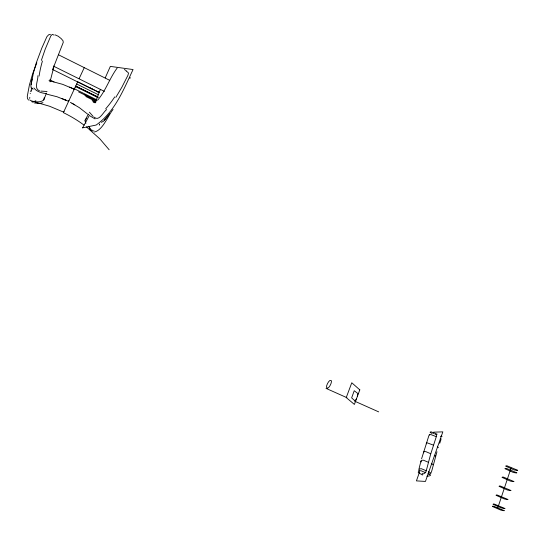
<?xml version="1.0" encoding="UTF-8"?>
<svg xmlns="http://www.w3.org/2000/svg" width="545" height="545" viewBox="0 0 545 545"><rect width="100%" height="100%" fill="white"/><g stroke="black" fill="none" stroke-linecap="round" stroke-linejoin="round"><path stroke-width="0.82" d="M99.497 124.464L99.463 123.947M88.44 114.13L89.326 115.54L95.041 118.905M422.171 473.244L422.45 474.136L424.037 473.619L425.386 472.597L426.17 471.118L430.632 454.257L436.586 435.802L436.477 434.556L435.053 434.263M29.689 98.441L29.798 97.371M44.179 97.841C44.567 103.625 32.094 102.085 29.696 99.953M30.227 93.645L30.275 93.297M37.884 75.721C38.327 80.306 33.49 88.617 39.506 90.811M50.467 34.321L48.648 34.791L46.87 36.726L41.767 48.192L36.229 62.988L33.483 72.669L30.874 85.701L31.174 87.874L33.102 89.271M32.073 79.079L31.045 84.632M50.024 81.832L54.187 65.591L63.268 42.367L63.009 40.752L61.163 38.586L58.226 36.242L55.106 34.866M431.402 472.215L436.974 451.744M418.982 468.918L420.978 461.036M421.578 458.822L428.956 435.414M41.345 60.413L45.242 49.111L50.821 35.909L52.259 34.403L54.125 35.084M99.463 124.71L99.279 125.2M497.612 508.356L511.04 468.094M439.726 443.296L440.932 439.747M30.888 91.029L31.923 88.004M129.921 78.425L130.228 77.553M419.514 472.093L416.421 480.881L425.447 481.439L442.84 431.865L433.602 432.165L433.037 433.766M357.309 396.576L357.867 393.558L354.236 390.717L351.648 397.877L355.102 400.997L356.614 398.443M43.736 100.069L46.434 93.127M97.371 97.078L100.409 89.4M36.842 62.804L32.816 73.275L29.416 84.931L27.277 96.329L27.441 98.434L28.504 100.089M52.477 69.746L53.982 66.136M105.226 77.887L110.342 66.388L133.055 69.549C123.558 89.639 114.995 111.698 96.145 125.043L82.588 127.864M88.195 114.423L84.918 120.677L85.912 123.293M79.175 78.562L84.25 67.628M35.33 102.085L49.629 106.261L63.622 112.127L68.725 101.125M46.863 94.183L57.014 96.737L68.595 101.35L74.243 89.182L62.586 84.325L49.002 80.66M74.038 89.632L74.236 89.189L69.637 87.077M74.052 89.659L75.639 86.233L98.086 97.31M68.622 101.302L68.949 100.6M63.969 111.378L63.629 112.113M75.19 87.2L77.703 81.798L99.565 92.616M85.095 120.179L86.485 118.435M113.06 109.45C107.862 115.819 102.964 130.085 94.428 132.019M115.86 97.351L121.821 87.309L127.98 75.224L128.504 73.023L127.298 71.838M30.745 91.546L31.481 90.838M97.582 100.266C105.764 90.817 109.749 77.942 117.127 68.105M101.356 122.318L103.577 121.194L109.654 113.673M104.258 120.391L107.726 116.146M106.684 109.531C103.141 111.998 99.231 121.78 94.224 117.202M46.196 93.508C42.19 93.393 36.27 91.444 33.879 87.963M92.037 130.071C89.973 131.89 89.605 127.993 89.475 126.692M94.026 130.882C91.274 132.06 90.027 127.482 88.249 126.242M35.875 100.689L32.945 102.188L31.719 101.704M433.009 464.817L433.125 464.476L431.279 463.577M42.966 102.678L39.015 103.57L34.233 102.889M429.773 473.864L429.099 474.034M435.162 456.26L435.612 456.022L434.242 455.293M47.047 91.505L40.889 91.083M327.749 388.115C329.664 387.781 333.642 379.088 330.011 380.417C328.097 381.343 324.97 387.829 327.347 388.176M437.88 447.568L438.303 447.411L437.369 446.9M37.476 103.523L38.436 103.577M440.592 436.518L440.878 436.538A14.892 2.555 19.9 0 0 441.654 436.552L442.07 436.47L441.123 435.952M126.215 71.531L126.808 71.674M53.369 66.081L104.429 91.397M62.048 98.597L66.742 100.552L65.032 99.83M422.504 475.042L418.41 472.604A3.869 1.492 13.3 0 1 418.247 472.059L418.805 471.316A15.028 5.777 13.1 0 1 419.555 470.88L420.931 470.703L425.829 472.747M426.272 470.764L421.38 468.714L420.004 468.864A15.015 5.579 13.6 0 0 419.262 469.279L418.71 469.988A3.869 1.444 13.8 0 0 418.88 470.526L419.398 471.057M428.343 462.283L423.479 460.212L422.137 460.266A14.967 4.721 15.4 0 0 421.421 460.573L420.904 461.152A3.856 1.219 15.6 0 0 421.087 461.622L421.387 461.935M428.459 471.725L431.068 472.971L430.666 473.516A15.049 5.634 13.8 0 1 430.325 473.659M428.023 473.707L430.632 474.961L430.223 475.526A15.062 5.832 13.4 0 1 429.324 475.901L427.77 476.201A3.869 1.492 13.3 0 1 426.912 476.187M430.741 453.74L425.89 451.655L424.589 451.594A14.926 3.835 17.2 0 0 423.901 451.805L423.424 452.241A3.849 0.988 17.3 0 0 423.622 452.65L423.758 452.786M433.439 445.142L427.341 442.887A14.899 3.025 18.8 0 0 426.687 443.003L426.251 443.323A3.835 0.783 18.9 0 0 426.463 443.671L426.606 443.787M436.334 436.674L430.271 434.351A14.872 2.541 19.7 0 0 429.637 434.406L429.228 434.651A3.829 0.654 19.8 0 0 429.453 434.965L429.773 435.21M326.019 388.367L346.927 397.7M354.672 401.161L378.68 411.877M437.206 434.188L431.149 431.858A14.865 2.527 19.8 0 0 430.523 431.913L430.107 432.158A3.829 0.654 19.9 0 0 430.332 432.464L431.953 433.439M440.251 438.439L441.198 438.957L440.782 439.045A14.899 2.568 19.9 0 1 440.592 439.045M97.957 97.221L92.405 94.503M97.834 97.48L75.523 86.492M96.772 99.803L74.44 88.821M96.097 100.505L84.727 94.919M97.848 96.928L75.735 86.028M96.009 101.527L85.749 96.485M98.454 94.762L76.675 84.005M95.818 102.399L92.125 100.587M95.634 102.705L93.113 101.465M93.168 101.976L94.667 102.712M97.616 91.649L99.176 92.418M97.521 91.751L99.313 92.555M78.548 91.88L96.52 100.723M88.903 87.343L97.746 91.785M92.582 89.312L52.708 69.542M49.752 79.829L54.03 81.941M58.479 54.773L109.695 80.333M124.342 69.494L126.379 70.755M70.38 102.337L79.332 107.644L87.527 114.028M71.988 103.23L74.788 104.824M84.08 125.125L79.754 122.06A85.177 53.485 25.4 0 0 63.39 112.631M86.498 126.944L99.83 138.846L109.15 149.759M31.453 88.236L31.896 88.624M93.215 116.507L89.407 112.202M39.077 76.102A99.994 78.378 83.2 0 1 42.435 60.999M114.77 96.86A100.3 82.895 -32.5 0 1 105.669 108.85M97.405 97.092A233.539 212.809 -23.1 0 1 95.055 102.848M88.815 116.303A233.539 212.809 -23.1 0 1 82.561 127.85M359.809 389.859L354.386 404.431L346.239 397.571L351.777 382.774L359.809 389.859M505.951 466.023L505.923 466.064A3.795 0.62 19.3 0 0 506.073 466.336L513.785 469.783A3.795 0.62 19.2 0 0 514.923 470.083L516.401 470.328A14.756 2.418 19.3 0 0 517.26 470.383L517.75 470.315L507.184 465.873A14.735 2.398 19.2 0 0 506.469 465.88L505.951 466.023M505.106 468.536L505.086 468.577A3.795 0.613 19.3 0 0 505.229 468.843L512.954 472.29A3.795 0.613 19.3 0 0 514.085 472.597L515.57 472.842A14.763 2.391 19.3 0 0 516.428 472.897L516.912 472.856L506.346 468.393A14.742 2.364 19.2 0 0 505.624 468.4L505.147 468.502M502.197 477.229L502.177 477.263A3.801 0.586 19.4 0 0 502.327 477.529L510.066 480.963A3.801 0.586 19.4 0 0 511.203 481.269L512.682 481.528A14.79 2.282 19.4 0 0 513.54 481.603L514.024 481.569L503.43 477.113A14.77 2.262 19.3 0 0 502.715 477.107L502.197 477.229M499.206 486.167L499.186 486.208A3.808 0.559 19.5 0 0 499.336 486.46L507.102 489.88A3.808 0.552 19.5 0 0 508.233 490.193L509.711 490.466A14.817 2.173 19.5 0 0 510.57 490.555L511.046 490.527L500.433 486.079A14.797 2.153 19.4 0 0 499.717 486.065L499.206 486.167M496.202 495.139L496.182 495.18A3.815 0.531 19.6 0 0 496.338 495.425L504.118 498.832A3.815 0.525 19.6 0 0 505.256 499.152L506.734 499.445A14.844 2.064 19.6 0 0 507.586 499.533L508.063 499.52L497.421 495.085A14.831 2.044 19.5 0 0 496.706 495.051L496.202 495.139M493.184 504.152L493.164 504.186A3.822 0.497 19.7 0 0 493.327 504.418L501.134 507.817A3.822 0.497 19.6 0 0 502.265 508.144L503.744 508.451A14.879 1.948 19.7 0 0 504.588 508.553L505.072 508.553L494.397 504.118A14.858 1.935 19.6 0 0 493.688 504.07L493.225 504.125M492.476 506.278L492.455 506.312A3.829 0.49 19.7 0 0 492.619 506.55L500.426 509.943A3.822 0.49 19.7 0 0 501.557 510.27L503.035 510.576A14.885 1.928 19.7 0 0 503.887 510.685L504.363 510.685L493.681 506.251A14.865 1.907 19.6 0 0 492.98 506.21L492.476 506.278"/></g></svg>
